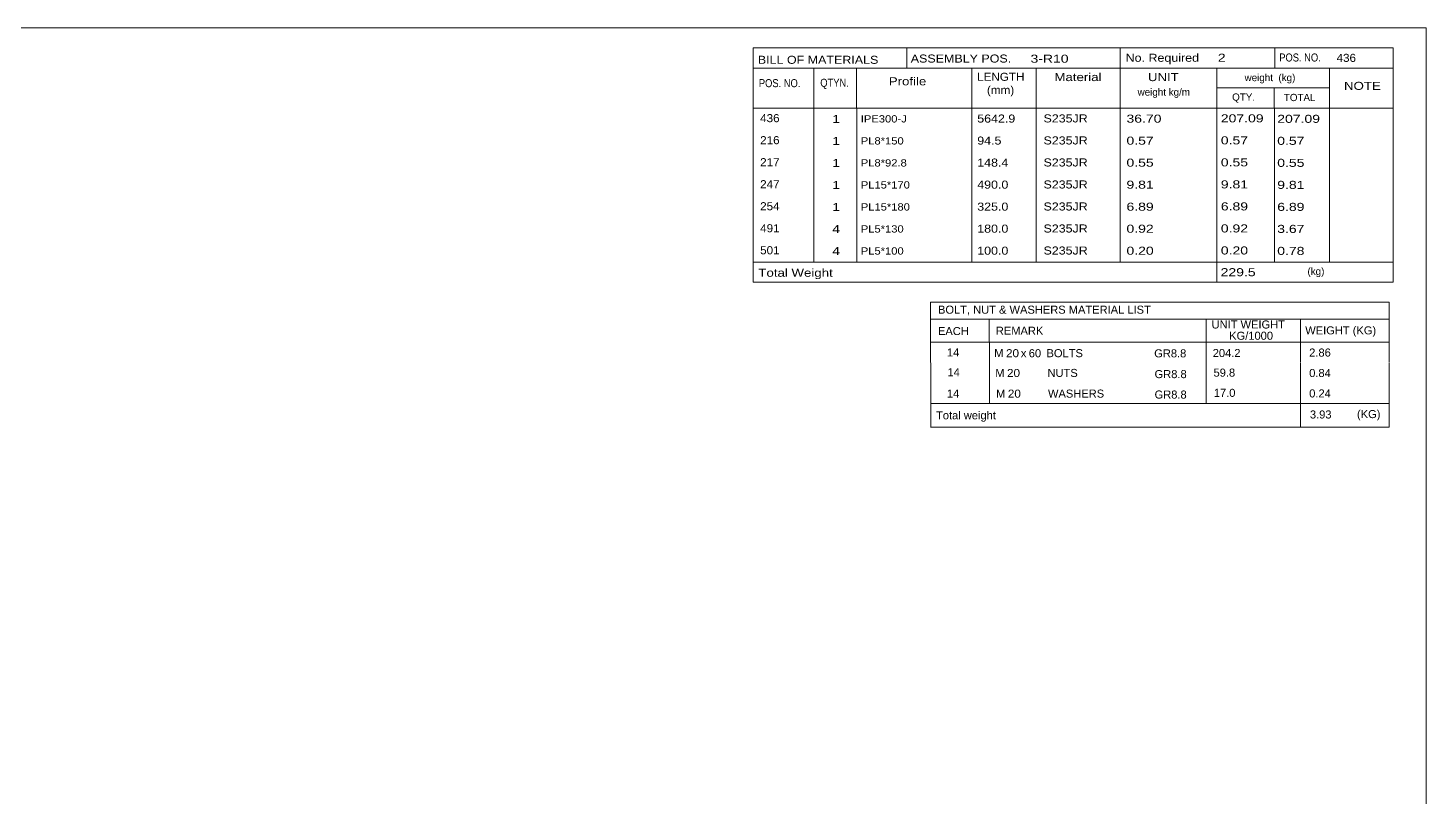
# Model space of a CAD drawing. Header units: millimetres. Extents: x 2 to 825, y 1 to 579.
# Drawn here: x 440.5 to 825, y 367.7 to 579 of the extents above; entities that cross this region are included whole.
import ezdxf

# ---------------------------------------------------------------- set-up
doc = ezdxf.new("R2010")
doc.units = ezdxf.units.MM
doc.linetypes.add('XKITLINE00', pattern=[0])
doc.layers.add('DrawingSheet', color=5, linetype='Continuous', lineweight=0)
doc.layers.add('OtherObjectType', color=7, linetype='Continuous', lineweight=0)
doc.styles.add('ARIAL_NARROW', font='ARIALN.TTF')

# ---------------------------------------------------------------- blocks, each defined once
blk = doc.blocks.new('*A44')
at = {"layer": 'DrawingSheet', "color": 5, "linetype": 'XKITLINE00', "lineweight": 0}
for p, q in [((825, 579), (5, 579)), ((825, 5), (825, 579))]:
    blk.add_line(p, q, dxfattribs=at)
blk = doc.blocks.new('*A45')
at = {"layer": 'OtherObjectType', "color": 7, "linetype": 'XKITLINE00', "lineweight": 0}
for p, q in [((688.76, 503.65), (688.75, 492.65)), ((688.76, 503.65), (814.88, 503.65)), ((814.88, 503.65), (814.88, 492.65)), ((688.75, 499), (814.88, 499)), ((704.87, 499.01), (704.87, 492.65)), ((764.57, 499.01), (764.57, 492.65)), ((790.47, 498.99), (790.47, 492.65)), ((688.76, 492.62), (688.76, 487.12)), ((688.77, 492.65), (814.88, 492.65)), ((704.92, 492.65), (704.92, 487.03)), ((764.57, 492.65), (764.57, 487.03)), ((790.5, 492.65), (790.5, 487.15)), ((814.88, 492.65), (814.88, 487.15)), ((688.79, 487.03), (688.79, 481.42)), ((704.95, 487.03), (704.95, 481.41)), ((764.57, 487.03), (764.57, 481.41)), ((790.5, 487.03), (790.5, 481.53)), ((814.88, 487.03), (814.88, 481.53)), ((688.79, 481.4), (688.79, 475.83)), ((704.95, 481.41), (704.95, 475.79)), ((764.57, 481.41), (764.57, 475.79)), ((790.5, 481.41), (790.5, 475.8)), ((814.88, 481.41), (814.88, 475.8)), ((814.88, 475.8), (688.75, 475.83)), ((688.78, 475.79), (688.78, 469.39)), ((688.85, 475.79), (814.87, 475.79)), ((790.5, 475.76), (790.5, 469.34)), ((814.87, 475.76), (814.87, 469.35)), ((688.77, 469.35), (814.87, 469.35))]:
    blk.add_line(p, q, dxfattribs=at)
at = {"layer": 'OtherObjectType', "color": 7, "style": 'ARIAL_NARROW'}
for s, width, p in [('BOLT, NUT & WASHERS MATERIAL LIST', 1.211571, (690.79, 500.49)), ('EACH', 1.211571, (690.78, 494.62)), ('REMARK', 1.211571, (706.7, 494.71)), ('UNIT WEIGHT', 1.211571, (766.03, 496.42)), ('WEIGHT (KG)', 1.211571, (791.78, 494.8)), (' KG/1000', 1.211571, (770.02, 493.33)), ('14', 1.211571, (693.26, 488.75)), ('M', 1.211571, (706.26, 488.55)), ('20', 1.275, (709.5, 488.53)), ('x', 1.211571, (713.58, 488.53)), ('60', 1.211571, (715.76, 488.52)), ('BOLTS', 1.211571, (720.63, 488.54)), ('GR8.8', 1.211571, (750.25, 488.49)), ('204.2', 1.211571, (766.34, 488.58)), ('2.86', 1.211571, (792.87, 488.71)), ('14', 1.211571, (693.4, 483.31)), ('M', 1.211571, (706.54, 483.11)), ('20', 1.275, (709.78, 483.09)), ('NUTS', 1.211571, (720.91, 483.11)), ('GR8.8', 1.211571, (750.35, 482.79)), ('59.8', 1.211571, (766.56, 483.2)), ('0.84', 1.211571, (792.87, 483.09)), ('14', 1.211571, (693.24, 477.44)), ('M', 1.211571, (706.76, 477.44)), ('20', 1.275, (710, 477.42)), ('WASHERS', 1.211571, (721.04, 477.43)), ('GR8.8', 1.211571, (750.35, 477.17)), ('17.0', 1.211571, (766.64, 477.64)), ('0.24', 1.211571, (792.87, 477.48)), ('Total weight', 1.211571, (690.26, 471.47)), ('3.93', 1.211571, (793.07, 471.7)), ('(KG)', 1.211571, (806.02, 471.8))]:
    blk.add_text(s, height=2.2, dxfattribs=dict(at, width=width)).set_placement(p)
blk = doc.blocks.new('*A50')
at = {"layer": 'OtherObjectType', "color": 7, "linetype": 'XKITLINE00', "lineweight": 0}
for p, q in [((639.98, 573.5), (815.98, 573.5)), ((639.98, 573.5), (639.98, 562.5)), ((682.26, 573.42), (682.26, 567.87)), ((740.85, 568), (740.85, 573.5)), ((783.43, 567.96), (783.43, 573.42)), ((815.98, 568), (815.98, 573.5)), ((639.98, 568), (815.98, 568)), ((656.64, 568), (656.64, 557)), ((668.4, 567.98), (668.4, 557.03)), ((700.12, 567.99), (700.13, 557)), ((717.78, 567.98), (717.78, 557)), ((740.85, 567.98), (740.85, 557)), ((767.43, 568), (767.43, 557)), ((798.42, 568), (798.42, 557)), ((815.98, 568), (815.98, 562.5)), ((639.98, 562.5), (639.98, 557)), ((767.45, 562.52), (798.45, 562.52)), ((783.28, 562.52), (783.28, 557)), ((815.98, 562.5), (815.98, 557)), ((639.98, 557), (815.98, 557)), ((639.98, 557), (639.98, 550.95)), ((656.63, 557), (656.63, 550.95)), ((668.44, 556.99), (668.44, 550.95)), ((700.12, 557), (700.11, 550.95)), ((717.79, 557), (717.79, 550.95)), ((740.87, 557), (740.87, 550.95)), ((767.44, 557), (767.44, 550.95)), ((783.33, 556.95), (783.33, 550.95)), ((798.43, 557), (798.43, 550.95)), ((815.98, 557), (815.98, 550.95)), ((639.98, 550.95), (639.98, 544.9)), ((656.63, 550.95), (656.63, 544.9)), ((668.44, 550.94), (668.44, 544.9)), ((700.12, 550.95), (700.11, 544.9)), ((717.79, 550.95), (717.79, 544.9)), ((740.87, 550.95), (740.87, 544.9)), ((767.44, 550.95), (767.44, 544.9)), ((783.33, 550.9), (783.33, 544.9)), ((798.43, 550.95), (798.43, 544.9)), ((815.98, 550.95), (815.98, 544.9)), ((639.98, 544.9), (639.98, 538.85)), ((656.63, 544.9), (656.63, 538.85)), ((668.44, 544.89), (668.44, 538.85)), ((700.12, 544.9), (700.11, 538.85)), ((717.79, 544.9), (717.79, 538.85)), ((740.87, 544.9), (740.87, 538.85)), ((767.44, 544.9), (767.44, 538.85)), ((783.33, 544.85), (783.33, 538.85)), ((798.43, 544.9), (798.43, 538.85)), ((815.98, 544.9), (815.98, 538.85)), ((639.98, 538.85), (639.98, 532.8)), ((656.63, 538.85), (656.63, 532.8)), ((668.44, 538.84), (668.44, 532.8)), ((700.12, 538.85), (700.11, 532.8)), ((717.79, 538.85), (717.79, 532.8)), ((740.87, 538.85), (740.87, 532.8)), ((767.44, 538.85), (767.44, 532.8)), ((783.33, 538.8), (783.33, 532.8)), ((798.43, 538.85), (798.43, 532.8)), ((815.98, 538.85), (815.98, 532.8)), ((639.98, 532.8), (639.98, 526.75)), ((656.63, 532.8), (656.63, 526.75)), ((668.44, 532.79), (668.44, 526.75)), ((700.12, 532.8), (700.11, 526.75)), ((717.79, 532.8), (717.79, 526.75)), ((740.87, 532.8), (740.87, 526.75)), ((767.44, 532.8), (767.44, 526.75)), ((783.33, 532.75), (783.33, 526.75)), ((798.43, 532.8), (798.43, 526.75)), ((815.98, 532.8), (815.98, 526.75)), ((639.98, 526.75), (639.98, 520.7)), ((656.63, 526.75), (656.63, 520.7)), ((668.44, 526.74), (668.44, 520.7)), ((700.12, 526.75), (700.11, 520.7)), ((717.79, 526.75), (717.79, 520.7)), ((740.87, 526.75), (740.87, 520.7)), ((767.44, 526.75), (767.44, 520.7)), ((798.43, 526.75), (798.43, 520.7)), ((815.98, 526.75), (815.98, 520.7)), ((783.33, 526.7), (783.33, 520.7)), ((639.98, 520.7), (639.98, 514.65)), ((656.63, 520.7), (656.63, 514.65)), ((668.44, 520.69), (668.44, 514.65)), ((700.12, 520.7), (700.11, 514.65)), ((717.79, 520.7), (717.79, 514.65)), ((740.87, 520.7), (740.87, 514.65)), ((767.44, 520.7), (767.44, 514.65)), ((783.33, 520.65), (783.33, 514.65)), ((798.43, 520.7), (798.43, 514.65)), ((815.98, 520.7), (815.98, 514.65)), ((639.98, 514.65), (815.98, 514.65)), ((639.98, 514.65), (639.98, 509.15)), ((767.44, 514.65), (767.44, 509.15)), ((815.98, 514.65), (815.98, 509.15)), ((639.98, 509.15), (815.98, 509.15))]:
    blk.add_line(p, q, dxfattribs=at)
at = {"layer": 'OtherObjectType', "color": 7, "style": 'ARIAL_NARROW'}
for s, height, width, p in [('BILL OF MATERIALS', 2.2, 1.36, (641.25, 569.16)), ('ASSEMBLY POS.', 2.2, 1.36, (683.3, 569.5)), ('3-R10', 2.2, 1.525501, (716.23, 569.46)), ('No. Required', 2.2, 1.36, (742.39, 569.72)), ('2', 2.2, 1.525501, (767.75, 569.72)), ('POS. NO.', 2.2, 1.02, (784.63, 569.79)), ('436', 2.2, 1.270501, (800.4, 569.69)), ('Profile', 2.2, 1.445, (677.26, 563.25)), ('LENGTH', 2.2, 1.275, (701.54, 564.49)), ('Material', 2.2, 1.445, (722.81, 564.41)), ('UNIT', 2.2, 1.445, (748.52, 564.4)), ('weight  (kg)', 1.98, 1.19, (775.11, 564.39)), ('POS. NO.', 2.2, 1.02, (641.53, 562.74)), ('QTYN.', 2.2, 1.02, (658.42, 562.84)), ('(mm)', 2.2, 1.275, (704.26, 560.86)), ('weight kg/m', 1.98, 1.19, (745.69, 560.4)), ('NOTE', 2.2, 1.445, (802.44, 561.99)), ('QTY.', 1.98, 1.19, (771.68, 559.03)), ('TOTAL', 1.98, 1.19, (785.9, 558.91)), ('436', 2.2, 1.270501, (641.89, 553.12)), ('1', 2.2, 1.525501, (661.71, 552.91)), ('IPE300-J', 1.98, 1.355501, (669.56, 553.04)), ('5642.9', 2.2, 1.355501, (701.59, 553.01)), ('S235JR', 2.2, 1.355501, (719.81, 553.05)), ('36.70', 2.2, 1.525501, (742.62, 552.99)), ('207.09', 2.2, 1.525501, (768.57, 553.07)), ('207.09', 2.2, 1.525501, (784.08, 552.94)), ('216', 2.2, 1.270501, (641.89, 547.07)), ('1', 2.2, 1.525501, (661.71, 546.86)), ('PL8*150', 1.98, 1.355501, (669.56, 546.99)), ('94.5', 2.2, 1.355501, (701.59, 546.96)), ('S235JR', 2.2, 1.355501, (719.81, 547)), ('0.57', 2.2, 1.525501, (742.62, 546.94)), ('0.57', 2.2, 1.525501, (768.57, 547.02)), ('0.57', 2.2, 1.525501, (784.08, 546.89)), ('217', 2.2, 1.270501, (641.89, 541.02)), ('1', 2.2, 1.525501, (661.71, 540.81)), ('PL8*92.8', 1.98, 1.355501, (669.56, 540.94)), ('148.4', 2.2, 1.355501, (701.59, 540.91)), ('S235JR', 2.2, 1.355501, (719.81, 540.95)), ('0.55', 2.2, 1.525501, (742.62, 540.89)), ('0.55', 2.2, 1.525501, (768.57, 540.97)), ('0.55', 2.2, 1.525501, (784.08, 540.84)), ('247', 2.2, 1.270501, (641.89, 534.97)), ('1', 2.2, 1.525501, (661.71, 534.76)), ('PL15*170', 1.98, 1.355501, (669.56, 534.89)), ('490.0', 2.2, 1.355501, (701.59, 534.86)), ('S235JR', 2.2, 1.355501, (719.81, 534.9)), ('9.81', 2.2, 1.525501, (742.62, 534.84)), ('9.81', 2.2, 1.525501, (768.57, 534.92)), ('9.81', 2.2, 1.525501, (784.08, 534.79)), ('254', 2.2, 1.270501, (641.89, 528.92)), ('1', 2.2, 1.525501, (661.71, 528.71)), ('PL15*180', 1.98, 1.355501, (669.56, 528.84)), ('325.0', 2.2, 1.355501, (701.59, 528.81)), ('S235JR', 2.2, 1.355501, (719.81, 528.85)), ('6.89', 2.2, 1.525501, (742.62, 528.79)), ('6.89', 2.2, 1.525501, (768.57, 528.87)), ('6.89', 2.2, 1.525501, (784.08, 528.74)), ('491', 2.2, 1.270501, (641.89, 522.87)), ('4', 2.2, 1.525501, (661.71, 522.66)), ('PL5*130', 1.98, 1.355501, (669.56, 522.79)), ('180.0', 2.2, 1.355501, (701.59, 522.76)), ('S235JR', 2.2, 1.355501, (719.81, 522.8)), ('0.92', 2.2, 1.525501, (742.62, 522.74)), ('0.92', 2.2, 1.525501, (768.57, 522.82)), ('3.67', 2.2, 1.525501, (784.08, 522.69)), ('501', 2.2, 1.270501, (641.89, 516.82)), ('4', 2.2, 1.525501, (661.71, 516.61)), ('PL5*100', 1.98, 1.355501, (669.56, 516.74)), ('100.0', 2.2, 1.355501, (701.59, 516.71)), ('S235JR', 2.2, 1.355501, (719.81, 516.75)), ('0.20', 2.2, 1.525501, (742.62, 516.69)), ('0.20', 2.2, 1.525501, (768.57, 516.77)), ('0.78', 2.2, 1.525501, (784.08, 516.64)), ('Total Weight', 2.2, 1.445, (641.4, 510.64)), ('229.5', 2.2, 1.525501, (768.52, 510.79)), ('(kg)', 1.98, 1.19, (792.4, 511.16))]:
    blk.add_text(s, height=height, dxfattribs=dict(at, width=width)).set_placement(p)

msp = doc.modelspace()

# ---------------------------------------------------------------- block references
at = {"lineweight": 0}
for name in ['*A44', '*A50', '*A45']:
    msp.add_blockref(name, (0, 0), dxfattribs=at)

doc.saveas('drawing.dxf')
